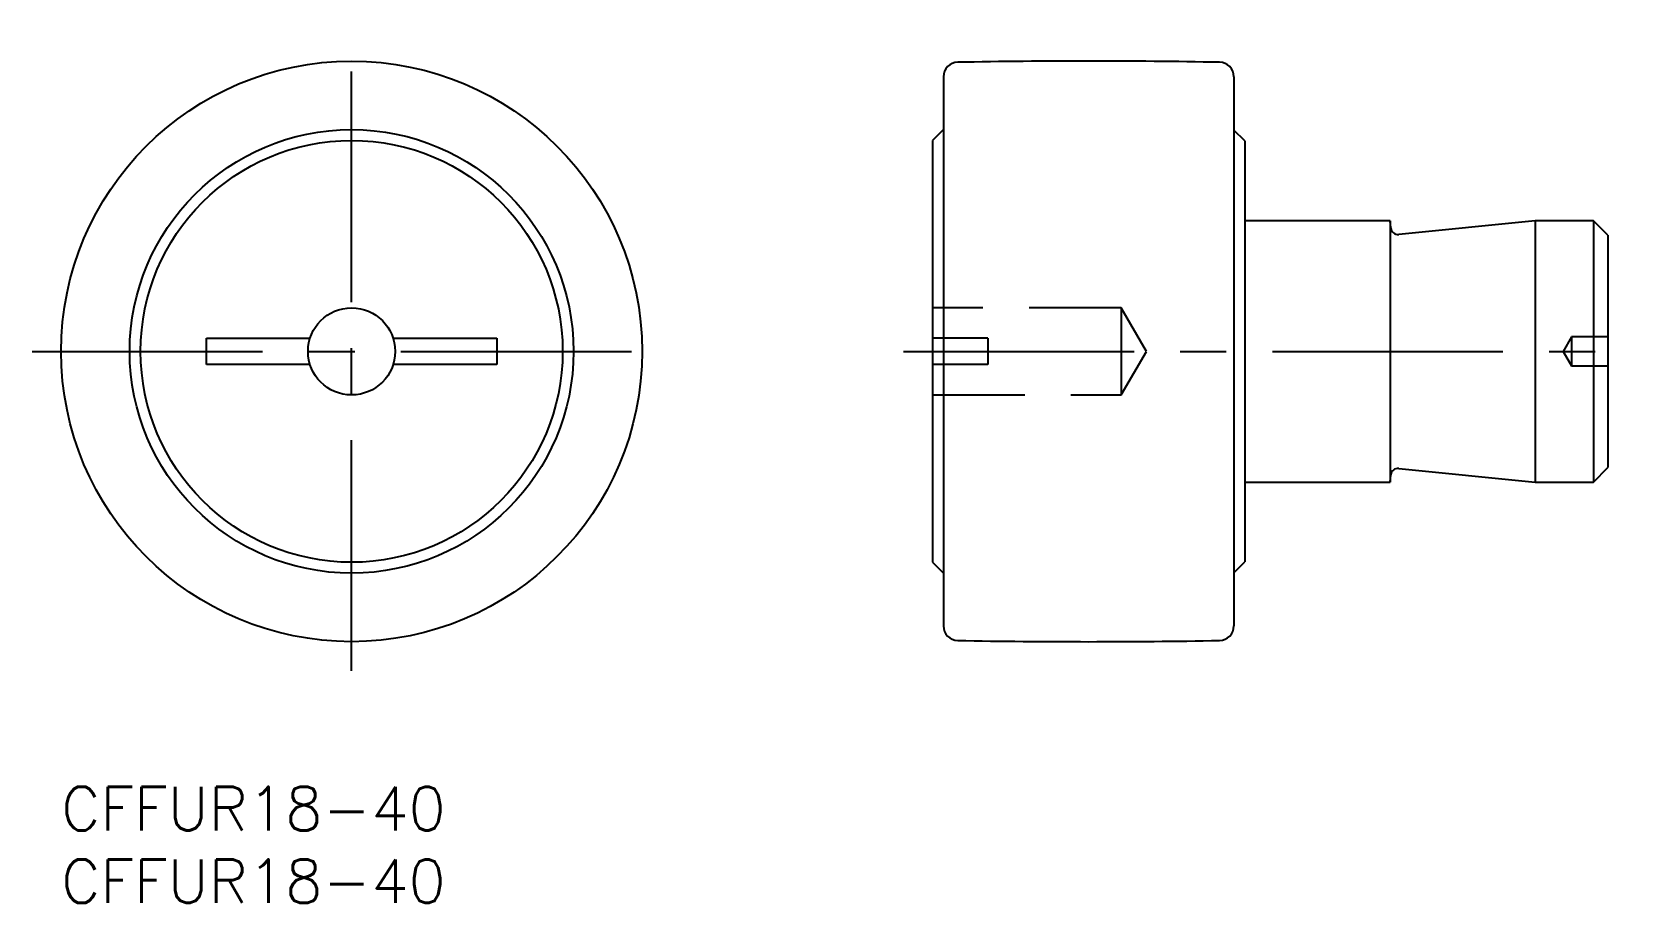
# Model space of a CAD drawing. Extents: x -2 to 109, y -8 to 52.
import ezdxf

# ---------------------------------------------------------------- set-up
doc = ezdxf.new("R2010")
doc.units = 0
doc.header["$LTSCALE"] = 0.5
doc.linetypes.add('CENTER', pattern=[50.8, 31.75, -6.35, 6.35, -6.35])
doc.linetypes.add('DASHED', pattern=[19.05, 12.7, -6.35])
for name, color, linetype in [('MSM_CENTER', 1, 'CENTER'), ('MSM_CONTINUOUS', 7, 'CONTINUOUS'), ('MSM_DASHED', 4, 'DASHED'), ('MSM_PART_NUMBER', 7, 'CONTINUOUS')]:
    doc.layers.add(name, color=color, linetype=linetype)
doc.styles.get("Standard").update_dxf_attribs({"font": 'txt.shx', "height": 3, "bigfont": 'bigfont.shx'})

# ---------------------------------------------------------------- blocks, each defined once
blk = doc.blocks.new('*U15')
at = {"layer": 'MSM_PART_NUMBER'}
blk.add_text('CFFUR18-40', height=3, dxfattribs=at).set_placement((0, -3))
blk = doc.blocks.new('*U16')
at = {"layer": 'MSM_PART_NUMBER'}
blk.add_text('CFFUR18-40', height=3, dxfattribs=at).set_placement((0, -8))

msp = doc.modelspace()

# ---------------------------------------------------------------- linework, layer by layer
at = {"layer": 'MSM_CENTER'}
for p, q in [((20, 8), (20, 52)), ((-2, 30), (42, 30)), ((58, 30), (108.5, 30))]:
    msp.add_line(p, q, dxfattribs=at)
at = {"layer": 'MSM_CONTINUOUS'}
for p, q in [((60.75, 48.92), (60.75, 11.08)), ((80.75, 48.92), (80.75, 11.08)), ((60.75, 45.28), (60, 44.53)), ((60, 44.53), (60, 15.48)), ((81.5, 44.5), (80.75, 45.25)), ((81.5, 44.5), (81.5, 15.5)), ((91.5, 39), (81.5, 39)), ((91.55, 38.51), (91.5, 39)), ((91.5, 39), (91.5, 21)), ((101.5, 39), (92.1, 38.06)), ((105.5, 39), (101.5, 39)), ((101.5, 39), (101.5, 21)), ((106.5, 38), (105.5, 39)), ((105.5, 39), (105.5, 21)), ((106.5, 38), (106.5, 22)), ((10, 29.1), (10, 30.9)), ((10, 30.9), (17.14, 30.9)), ((22.86, 30.9), (30, 30.9)), ((30, 30.9), (30, 29.1)), ((17.14, 29.1), (10, 29.1)), ((30, 29.1), (22.86, 29.1)), ((81.5, 21), (91.5, 21)), ((91.5, 21), (91.55, 21.49)), ((92.1, 21.94), (101.5, 21)), ((101.5, 21), (105.5, 21)), ((105.5, 21), (106.5, 22)), ((60, 15.48), (60.75, 14.73)), ((80.75, 14.75), (81.5, 15.5))]:
    msp.add_line(p, q, dxfattribs=at)
for radius in [20, 15.28, 14.53, 3]:
    msp.add_circle((20, 30), radius, dxfattribs=at)
for centre, radius, start, end in [((61.75, 48.92), 1, 91.0334, 180), ((70.75, -450), 500, 88.9666, 91.0334), ((79.75, 48.92), 1, 0, 88.9666), ((92.05, 38.56), 0.5, 185.7106, 275.7106), ((92.05, 21.44), 0.5, 84.2894, 174.2894), ((61.75, 11.08), 1, 180, 268.9666), ((79.75, 11.08), 1, 271.0334, 0), ((70.75, 510), 500, 268.9666, 271.0334)]:
    msp.add_arc(centre, radius, start, end, dxfattribs=at)
at = {"layer": 'MSM_DASHED'}
for p, q in [((73, 33), (60, 33)), ((74.73, 30), (73, 33)), ((73, 33), (73, 27)), ((104, 31), (103.42, 30)), ((106.5, 31), (104, 31)), ((104, 31), (104, 29)), ((63.8, 30.9), (60, 30.9)), ((63.8, 30.9), (63.8, 29.1)), ((73, 27), (74.73, 30)), ((103.42, 30), (104, 29)), ((63.8, 29.1), (60, 29.1)), ((104, 29), (106.5, 29)), ((60, 27), (73, 27))]:
    msp.add_line(p, q, dxfattribs=at)

# ---------------------------------------------------------------- block references
at = {"layer": 'MSM_CONTINUOUS'}
for name in ['*U15', '*U16']:
    msp.add_blockref(name, (0, 0), dxfattribs=at)

doc.saveas('drawing.dxf')
